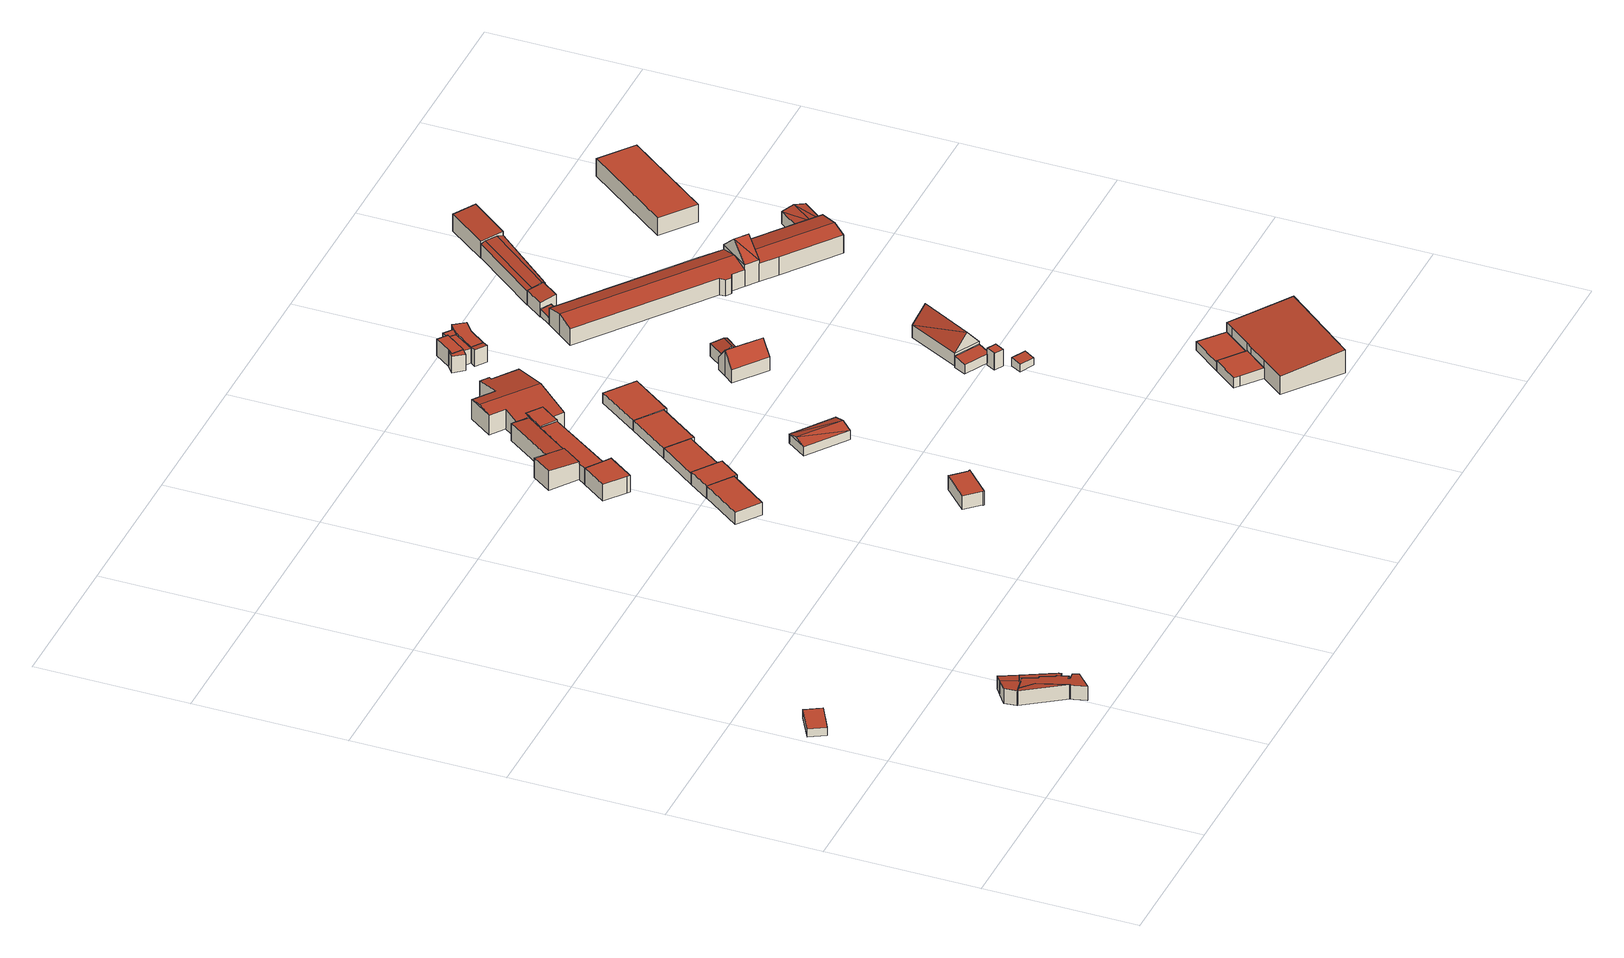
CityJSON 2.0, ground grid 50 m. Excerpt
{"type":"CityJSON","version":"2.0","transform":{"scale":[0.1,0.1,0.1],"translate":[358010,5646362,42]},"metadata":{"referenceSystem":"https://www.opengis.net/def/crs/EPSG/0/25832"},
"CityObjects":{
"building1":{"type":"Building","attributes":{"Gemeindeschluessel":"05315000","Geometrietyp2DReferenz":"3000","function":"31001_2000","roofType":"1000","measuredHeight":2.78},"geometry":[{"type":"Solid","lod":"2","boundaries":[[[[0,1,2,3]],[[4,5,1,0]],[[6,7,5,4]],[[3,2,7,6]],[[4,0,3,6]],[[1,5,7,2]]]],"semantics":{"surfaces":[{"type":"WallSurface"},{"type":"RoofSurface"},{"type":"GroundSurface"}],"values":[[0,0,0,0,1,2]]}}]},
"building2":{"type":"Building","attributes":{"Gemeindeschluessel":"05315000","Geometrietyp2DReferenz":"3000","function":"51009_1610"},"children":["building2-1","building2-2","building2-3","building2-4"]},
"building2-1":{"type":"BuildingPart","attributes":{"roofType":"2100","measuredHeight":5.25},"parents":["building2"],"geometry":[{"type":"Solid","lod":"2","boundaries":[[[[8,9,10,11]],[[12,13,14,15]],[[16,17,13,12]],[[11,10,18,19,20]],[[16,12,15,21,8,11,20]],[[9,14,13,17,18,10]],[[14,9,8,21,15]],[[16,20,19]],[[18,17,16,19]]]],"semantics":{"surfaces":[{"type":"WallSurface"},{"type":"RoofSurface"},{"type":"GroundSurface"},{"type":"ClosureSurface"}],"values":[[0,0,0,0,1,2,3,0,3]]}}]},
"building2-2":{"type":"BuildingPart","attributes":{"roofType":"2100","measuredHeight":4.71},"parents":["building2"],"geometry":[{"type":"Solid","lod":"2","boundaries":[[[[22,23,24,25]],[[26,27,23,22]],[[28,29,27,26]],[[30,31,29,28]],[[32,33,31,30]],[[34,35,33,32]],[[36,37,35,34]],[[38,39,37,36]],[[40,41,39,38]],[[42,43,44,41,40]],[[38,36,34,32,30,28,26,22,25,42,40]],[[24,23,27,29,31,33,35,37,39,41,44]],[[43,42,25]],[[24,44,43,25]]]],"semantics":{"surfaces":[{"type":"WallSurface"},{"type":"RoofSurface"},{"type":"GroundSurface"},{"type":"ClosureSurface"}],"values":[[0,0,0,0,0,0,0,0,0,0,1,2,0,3]]}}]},
"building2-3":{"type":"BuildingPart","attributes":{"roofType":"2100","measuredHeight":5.15},"parents":["building2"],"geometry":[{"type":"Solid","lod":"2","boundaries":[[[[45,46,17,16]],[[47,48,46,45]],[[49,50,48,47]],[[19,18,50,49]],[[49,47,45,16,19]],[[46,48,50,18,17]],[[17,18,19,16]]]],"semantics":{"surfaces":[{"type":"WallSurface"},{"type":"RoofSurface"},{"type":"GroundSurface"},{"type":"ClosureSurface"}],"values":[[0,0,0,0,1,2,3]]}}]},
"building2-4":{"type":"BuildingPart","attributes":{"roofType":"2100","measuredHeight":4.82},"parents":["building2"],"geometry":[{"type":"Solid","lod":"2","boundaries":[[[[51,52,9,8]],[[25,24,52,51]],[[53,15,14,44,43]],[[43,25,51,8,21,53]],[[52,24,44,14,9]],[[24,25,43,44]],[[15,53,21]],[[14,15,21,8,9]]]],"semantics":{"surfaces":[{"type":"WallSurface"},{"type":"RoofSurface"},{"type":"GroundSurface"},{"type":"ClosureSurface"}],"values":[[0,0,0,1,2,3,0,3]]}}]},
"building3":{"type":"Building","attributes":{"Gemeindeschluessel":"05315000","Geometrietyp2DReferenz":"3000","function":"31001_3200","roofType":"2100","measuredHeight":5.11},"geometry":[{"type":"Solid","lod":"2","boundaries":[[[[54,55,56,57]],[[58,59,55,54]],[[45,60,59,58]],[[16,61,60,45]],[[12,62,61,16]],[[15,63,62,12]],[[43,64,63,15]],[[65,66,64,43]],[[38,67,66,65]],[[36,68,67,38]],[[69,70,68,36]],[[71,72,70,69]],[[73,74,72,71]],[[75,76,74,73]],[[77,78,76,75]],[[79,80,78,77]],[[81,82,80,79]],[[83,84,82,81]],[[85,86,84,83]],[[57,56,86,85]],[[83,81,79,77,75,73,71,69,36,38,65,43,15,12,16,45,58,54,57,85]],[[55,59,60,61,62,63,64,66,67,68,70,72,74,76,78,80,82,84,86,56]]]],"semantics":{"surfaces":[{"type":"WallSurface"},{"type":"RoofSurface"},{"type":"GroundSurface"}],"values":[[0,0,0,0,0,0,0,0,0,0,0,0,0,0,0,0,0,0,0,0,1,2]]}}]},
"building4":{"type":"Building","attributes":{"Gemeindeschluessel":"05315000","Geometrietyp2DReferenz":"3000","function":"31001_2000","roofType":"1000","measuredHeight":4.41},"geometry":[{"type":"Solid","lod":"2","boundaries":[[[[87,88,89,90]],[[91,92,88,87]],[[93,94,92,91]],[[90,89,94,93]],[[91,87,90,93]],[[88,92,94,89]]]],"semantics":{"surfaces":[{"type":"WallSurface"},{"type":"RoofSurface"},{"type":"GroundSurface"}],"values":[[0,0,0,0,1,2]]}}]},
"building5":{"type":"Building","attributes":{"Gemeindeschluessel":"05315000","Geometrietyp2DReferenz":"3000","function":"31001_2000","roofType":"1000","measuredHeight":4.46},"geometry":[{"type":"Solid","lod":"2","boundaries":[[[[95,96,97,87]],[[98,99,96,95]],[[100,101,99,98]],[[102,103,101,100]],[[91,104,103,102]],[[87,97,104,91]],[[102,100,98,95,87,91]],[[96,99,101,103,104,97]]]],"semantics":{"surfaces":[{"type":"WallSurface"},{"type":"RoofSurface"},{"type":"GroundSurface"}],"values":[[0,0,0,0,0,0,1,2]]}}]},
"building6":{"type":"Building","attributes":{"Gemeindeschluessel":"05315000","Geometrietyp2DReferenz":"3000","function":"31001_2600","roofType":"1000","measuredHeight":4.96},"geometry":[{"type":"Solid","lod":"2","boundaries":[[[[105,106,107,108]],[[109,110,106,105]],[[111,112,110,109]],[[113,114,112,111]],[[115,116,114,113]],[[117,118,116,115]],[[119,120,118,117]],[[108,107,120,119]],[[117,115,113,111,109,105,108,119]],[[106,110,112,114,116,118,120,107]]]],"semantics":{"surfaces":[{"type":"WallSurface"},{"type":"RoofSurface"},{"type":"GroundSurface"}],"values":[[0,0,0,0,0,0,0,0,1,2]]}}]},
"building7":{"type":"Building","attributes":{"Gemeindeschluessel":"05315000","Geometrietyp2DReferenz":"3000","function":"31001_2000","roofType":"1000","measuredHeight":3.7},"geometry":[{"type":"Solid","lod":"2","boundaries":[[[[121,122,96,123]],[[124,125,122,121]],[[126,99,125,124]],[[123,96,99,126]],[[124,121,123,126]],[[122,125,99,96]]]],"semantics":{"surfaces":[{"type":"WallSurface"},{"type":"RoofSurface"},{"type":"GroundSurface"}],"values":[[0,0,0,0,1,2]]}}]},
"building8":{"type":"Building","attributes":{"Gemeindeschluessel":"05315000","Geometrietyp2DReferenz":"3000","function":"31001_3200"},"children":["building8-1","building8-2","building8-3","building8-4","building8-5"]},
"building8-1":{"type":"BuildingPart","attributes":{"roofType":"1000","measuredHeight":5.76},"parents":["building8"],"geometry":[{"type":"Solid","lod":"2","boundaries":[[[[127,128,129,130]],[[131,132,133,134]],[[134,127,130,135,136,131]],[[129,128,133,132,137,138]],[[138,139,135,130,129]],[[128,127,134,133]],[[140,136,135,139]],[[137,140,139,138]],[[132,131,136,140,137]]]],"semantics":{"surfaces":[{"type":"WallSurface"},{"type":"RoofSurface"},{"type":"GroundSurface"},{"type":"ClosureSurface"}],"values":[[0,0,1,2,3,3,0,3,3]]}}]},
"building8-2":{"type":"BuildingPart","attributes":{"roofType":"2100","measuredHeight":6.07},"parents":["building8"],"geometry":[{"type":"Solid","lod":"2","boundaries":[[[[141,142,143,144]],[[145,146,142,141]],[[144,143,147,148]],[[140,139,145,141,144,148]],[[142,146,138,137,147,143]],[[138,139,140,137]],[[146,145,139,138]],[[137,140,148,147]]]],"semantics":{"surfaces":[{"type":"WallSurface"},{"type":"RoofSurface"},{"type":"GroundSurface"},{"type":"ClosureSurface"}],"values":[[0,0,0,1,2,3,3,3]]}}]},
"building8-3":{"type":"BuildingPart","attributes":{"roofType":"1000","measuredHeight":6.31},"parents":["building8"],"geometry":[{"type":"Solid","lod":"2","boundaries":[[[[149,150,146,145,151]],[[152,153,150,149]],[[154,155,153,152]],[[156,157,155,154]],[[158,130,129,157,156]],[[154,152,149,151,159,158,156]],[[138,146,150,153,155,157,129]],[[130,158,159,135]],[[139,138,129,130,135]],[[139,135,159,151,145]],[[139,145,146,138]]]],"semantics":{"surfaces":[{"type":"WallSurface"},{"type":"RoofSurface"},{"type":"GroundSurface"},{"type":"ClosureSurface"}],"values":[[0,0,0,0,0,1,2,0,3,0,3]]}}]},
"building8-4":{"type":"BuildingPart","attributes":{"roofType":"2100","measuredHeight":6.88},"parents":["building8"],"geometry":[{"type":"Solid","lod":"2","boundaries":[[[[160,161,132,131,162]],[[163,164,161,160]],[[165,148,147,164,163]],[[165,163,160,162,166]],[[161,164,147,137,132]],[[136,140,148,165,166]],[[137,147,148,140]],[[136,166,162,131]],[[140,136,131,132,137]]]],"semantics":{"surfaces":[{"type":"WallSurface"},{"type":"RoofSurface"},{"type":"GroundSurface"},{"type":"ClosureSurface"}],"values":[[0,0,0,1,2,0,3,0,3]]}}]},
"building8-5":{"type":"BuildingPart","attributes":{"roofType":"1000","measuredHeight":5.83},"parents":["building8"],"geometry":[{"type":"Solid","lod":"2","boundaries":[[[[167,168,128,127,169]],[[170,171,168,167]],[[172,173,171,170]],[[174,175,173,172]],[[176,177,175,174]],[[178,134,133,177,176]],[[176,174,172,170,167,169,178]],[[168,171,173,175,177,133,128]],[[134,178,169,127]],[[128,133,134,127]]]],"semantics":{"surfaces":[{"type":"WallSurface"},{"type":"RoofSurface"},{"type":"GroundSurface"},{"type":"ClosureSurface"}],"values":[[0,0,0,0,0,0,1,2,0,3]]}}]},
"building9":{"type":"Building","attributes":{"Gemeindeschluessel":"05315000","Geometrietyp2DReferenz":"3000","function":"31001_2000","roofType":"1000","measuredHeight":3.61},"geometry":[{"type":"Solid","lod":"2","boundaries":[[[[179,180,122,181]],[[182,183,180,179]],[[184,185,183,182]],[[186,125,185,184]],[[181,122,125,186]],[[184,182,179,181,186]],[[180,183,185,125,122]]]],"semantics":{"surfaces":[{"type":"WallSurface"},{"type":"RoofSurface"},{"type":"GroundSurface"}],"values":[[0,0,0,0,0,1,2]]}}]},
"building10":{"type":"Building","attributes":{"Gemeindeschluessel":"05315000","Geometrietyp2DReferenz":"3000","function":"31001_2000","roofType":"3100","measuredHeight":4.33},"geometry":[{"type":"Solid","lod":"2","boundaries":[[[[187,188,189,190]],[[191,192,188,187]],[[193,194,192,191]],[[190,189,194,193]],[[187,195,191]],[[193,196,190]],[[195,187,190]],[[190,196,195]],[[191,195,196]],[[196,193,191]],[[188,192,194,189]]]],"semantics":{"surfaces":[{"type":"WallSurface"},{"type":"RoofSurface"},{"type":"GroundSurface"}],"values":[[0,0,0,0,0,0,1,1,1,1,2]]}}]},
"building11":{"type":"Building","attributes":{"Gemeindeschluessel":"05315000","Geometrietyp2DReferenz":"3000","function":"31001_3060","roofType":"5000","measuredHeight":7.76},"address":[{"country":"Germany","locality":"Köln","thoroughfareNumber":"10","thoroughfareName":"Sachsenbergstr."}],"geometry":[{"type":"Solid","lod":"2","boundaries":[[[[197,198,199,200]],[[201,202,198,197]],[[203,204,202,201]],[[205,206,204,203]],[[207,208,206,205]],[[209,210,208,207]],[[211,212,210,209]],[[213,157,212,211]],[[214,153,157,213]],[[215,150,153,214]],[[216,146,150,215]],[[217,142,146,216]],[[218,219,142,217]],[[200,199,219,218]],[[217,216,215,214,213,211,220,221,200,218]],[[209,207,205,203,201,197,221,220]],[[200,221,197]],[[209,220,211]],[[198,202,204,206,208,210,212,157,153,150,146,142,219,199]]]],"semantics":{"surfaces":[{"type":"WallSurface"},{"type":"RoofSurface"},{"type":"GroundSurface"}],"values":[[0,0,0,0,0,0,0,0,0,0,0,0,0,0,1,1,0,0,2]]}}]},
"building12":{"type":"Building","attributes":{"Gemeindeschluessel":"05315000","Geometrietyp2DReferenz":"3000","function":"31001_2000","roofType":"1000","measuredHeight":3.57},"geometry":[{"type":"Solid","lod":"2","boundaries":[[[[179,180,183,182]],[[222,223,180,179]],[[224,225,223,222]],[[226,227,225,224]],[[182,183,227,226]],[[224,222,179,182,226]],[[180,223,225,227,183]]]],"semantics":{"surfaces":[{"type":"WallSurface"},{"type":"RoofSurface"},{"type":"GroundSurface"}],"values":[[0,0,0,0,0,1,2]]}}]},
"building13":{"type":"Building","attributes":{"Gemeindeschluessel":"05315000","Geometrietyp2DReferenz":"3000","function":"31001_3010"},"address":[{"country":"Germany","locality":"Köln","thoroughfareNumber":"2","thoroughfareName":"Sachsenbergstr."}],"children":["building13-1","building13-2"]},
"building13-1":{"type":"BuildingPart","attributes":{"roofType":"3100","measuredHeight":9.28},"parents":["building13"],"geometry":[{"type":"Solid","lod":"2","boundaries":[[[[228,229,230]],[[231,232,228,230]],[[233,234,232,231]],[[235,236,234,233]],[[237,238,236,235]],[[239,240,238,237]],[[241,242,240,239]],[[243,244,242,241]],[[245,243,244,243]],[[237,235,233,239]],[[231,230,246,247,245,243,241,239,233]],[[248,228,232,234,236,238,240,242,244]],[[246,230,229]],[[248,247,246,229,228]],[[244,243,245,247,248]]]],"semantics":{"surfaces":[{"type":"WallSurface"},{"type":"RoofSurface"},{"type":"GroundSurface"},{"type":"ClosureSurface"}],"values":[[0,0,0,0,0,0,0,0,0,1,1,2,0,3,3]]}}]},
"building13-2":{"type":"BuildingPart","attributes":{"roofType":"5000","measuredHeight":6.88},"parents":["building13"],"geometry":[{"type":"Solid","lod":"2","boundaries":[[[[229,228,249,250]],[[251,252,244,243]],[[253,254,252,251]],[[255,256,254,253]],[[257,258,256,255]],[[250,249,258,257]],[[251,259,253]],[[243,245,260,259,251]],[[246,229,250,257,255,253,259,260]],[[228,248,244,252,254,256,258,249]],[[246,260,247]],[[228,229,246,247,248]],[[247,260,245]],[[247,245,243,244,248]]]],"semantics":{"surfaces":[{"type":"WallSurface"},{"type":"RoofSurface"},{"type":"GroundSurface"},{"type":"ClosureSurface"}],"values":[[0,0,0,0,0,0,1,1,1,2,0,3,0,3]]}}]},
"building14":{"type":"Building","attributes":{"Gemeindeschluessel":"05315000","Geometrietyp2DReferenz":"3000","function":"31001_2600"},"children":["building14-1","building14-2","building14-3","building14-4","building14-5"]},
"building14-1":{"type":"BuildingPart","attributes":{"roofType":"1000","measuredHeight":5.84},"parents":["building14"],"geometry":[{"type":"Solid","lod":"2","boundaries":[[[[261,262,263,264,265]],[[266,267,262,261]],[[268,269,267,266]],[[270,271,269,268]],[[272,273,271,270]],[[268,266,261,265,274,272,270]],[[275,263,262,267,269,271,273]],[[276,275,273,272,274]],[[276,274,265,264]],[[263,275,276,264]]]],"semantics":{"surfaces":[{"type":"WallSurface"},{"type":"RoofSurface"},{"type":"GroundSurface"},{"type":"ClosureSurface"}],"values":[[0,0,0,0,0,1,2,3,0,3]]}}]},
"building14-2":{"type":"BuildingPart","attributes":{"roofType":"1000","measuredHeight":5.26},"parents":["building14"],"geometry":[{"type":"Solid","lod":"2","boundaries":[[[[277,278,275,276]],[[264,263,279,280]],[[280,277,276,264]],[[278,279,263,275]],[[278,277,280,279]],[[263,264,276,275]]]],"semantics":{"surfaces":[{"type":"WallSurface"},{"type":"RoofSurface"},{"type":"GroundSurface"},{"type":"ClosureSurface"}],"values":[[0,0,1,2,3,3]]}}]},
"building14-3":{"type":"BuildingPart","attributes":{"roofType":"1000","measuredHeight":5.83},"parents":["building14"],"geometry":[{"type":"Solid","lod":"2","boundaries":[[[[281,282,283,284]],[[285,286,278,287]],[[284,283,286,285]],[[287,288,281,284,285]],[[282,289,278,286,283]],[[282,281,288,289]],[[289,288,287,278]]]],"semantics":{"surfaces":[{"type":"WallSurface"},{"type":"RoofSurface"},{"type":"GroundSurface"},{"type":"ClosureSurface"}],"values":[[0,0,0,1,2,3,3]]}}]},
"building14-4":{"type":"BuildingPart","attributes":{"roofType":"2100","measuredHeight":5.94},"parents":["building14"],"geometry":[{"type":"Solid","lod":"2","boundaries":[[[[290,291,273,272]],[[292,293,291,290]],[[274,275,293,292]],[[292,290,272,274]],[[291,293,275,273]],[[275,274,272,273]]]],"semantics":{"surfaces":[{"type":"WallSurface"},{"type":"RoofSurface"},{"type":"GroundSurface"},{"type":"ClosureSurface"}],"values":[[0,0,0,1,2,3]]}}]},
"building14-5":{"type":"BuildingPart","attributes":{"roofType":"1000","measuredHeight":5.86},"parents":["building14"],"geometry":[{"type":"Solid","lod":"2","boundaries":[[[[294,295,282,281,296]],[[297,298,295,294]],[[299,280,279,298,297]],[[297,294,296,300,301,299]],[[289,282,295,298,279,278]],[[287,301,300,288]],[[289,278,277,287,288]],[[288,300,296,281]],[[282,289,288,281]],[[280,299,301,287,277]],[[278,279,280,277]]]],"semantics":{"surfaces":[{"type":"WallSurface"},{"type":"RoofSurface"},{"type":"GroundSurface"},{"type":"ClosureSurface"}],"values":[[0,0,0,1,2,0,3,0,3,0,3]]}}]},
"building15":{"type":"Building","attributes":{"Gemeindeschluessel":"05315000","Geometrietyp2DReferenz":"3000","function":"51009_1610","roofType":"1000","measuredHeight":5.26},"geometry":[{"type":"Solid","lod":"2","boundaries":[[[[302,303,298,304]],[[305,262,303,302]],[[264,263,262,305]],[[280,279,263,264]],[[304,298,279,280]],[[264,305,302,304,280]],[[303,262,263,279,298]]]],"semantics":{"surfaces":[{"type":"WallSurface"},{"type":"RoofSurface"},{"type":"GroundSurface"}],"values":[[0,0,0,0,0,1,2]]}}]},
"building16":{"type":"Building","attributes":{"Gemeindeschluessel":"05315000","Geometrietyp2DReferenz":"3000","function":"51009_1610","roofType":"2100","measuredHeight":3.97},"geometry":[{"type":"Solid","lod":"2","boundaries":[[[[306,307,308,309]],[[310,311,307,306]],[[312,313,311,310]],[[309,308,313,312]],[[310,306,309,312]],[[307,311,313,308]]]],"semantics":{"surfaces":[{"type":"WallSurface"},{"type":"RoofSurface"},{"type":"GroundSurface"}],"values":[[0,0,0,0,1,2]]}}]},
"building17":{"type":"Building","attributes":{"Gemeindeschluessel":"05315000","Geometrietyp2DReferenz":"3000","function":"31001_2000","roofType":"1000","measuredHeight":6},"geometry":[{"type":"Solid","lod":"2","boundaries":[[[[314,315,316,317]],[[318,319,315,314]],[[320,321,319,318]],[[322,323,321,320]],[[317,316,323,322]],[[320,318,314,317,322]],[[315,319,321,323,316]]]],"semantics":{"surfaces":[{"type":"WallSurface"},{"type":"RoofSurface"},{"type":"GroundSurface"}],"values":[[0,0,0,0,0,1,2]]}}]},
"building18":{"type":"Building","attributes":{"Gemeindeschluessel":"05315000","Geometrietyp2DReferenz":"3000","function":"51009_1611","roofType":"2100","measuredHeight":3},"geometry":[{"type":"Solid","lod":"2","boundaries":[[[[324,325,326,327]],[[328,329,325,324]],[[330,331,329,328]],[[327,326,331,330]],[[328,324,327,330]],[[325,329,331,326]]]],"semantics":{"surfaces":[{"type":"WallSurface"},{"type":"RoofSurface"},{"type":"GroundSurface"}],"values":[[0,0,0,0,1,2]]}}]},
"building19":{"type":"Building","attributes":{"Gemeindeschluessel":"05315000","Geometrietyp2DReferenz":"3000","function":"31001_2000","roofType":"1000","measuredHeight":3.75},"geometry":[{"type":"Solid","lod":"2","boundaries":[[[[332,333,334,335]],[[336,337,333,332]],[[338,339,337,336]],[[340,341,339,338]],[[342,343,341,340]],[[344,345,343,342]],[[335,334,345,344]],[[342,340,338,336,332,335,344]],[[333,337,339,341,343,345,334]]]],"semantics":{"surfaces":[{"type":"WallSurface"},{"type":"RoofSurface"},{"type":"GroundSurface"}],"values":[[0,0,0,0,0,0,0,1,2]]}}]},
"building20":{"type":"Building","attributes":{"Gemeindeschluessel":"05315000","Geometrietyp2DReferenz":"3000","function":"31001_1000","roofType":"3100","measuredHeight":9.91},"address":[{"country":"Germany","locality":"Köln","thoroughfareNumber":"5","thoroughfareName":"Sachsenbergstr."}],"geometry":[{"type":"Solid","lod":"2","boundaries":[[[[346,347,348,349]],[[350,351,347,346]],[[352,353,351,350]],[[349,348,353,352]],[[346,354,350]],[[352,355,349]],[[355,354,346]],[[346,349,355]],[[352,350,354]],[[354,355,352]],[[347,351,353,348]]]],"semantics":{"surfaces":[{"type":"WallSurface"},{"type":"RoofSurface"},{"type":"GroundSurface"}],"values":[[0,0,0,0,0,0,1,1,1,1,2]]}}]},
"building21":{"type":"Building","attributes":{"Gemeindeschluessel":"05315000","Geometrietyp2DReferenz":"3000","function":"31001_2000","roofType":"1000","measuredHeight":3.19},"geometry":[{"type":"Solid","lod":"2","boundaries":[[[[356,357,358,359]],[[360,361,357,356]],[[362,363,361,360]],[[364,365,363,362]],[[366,367,365,364]],[[359,358,367,366]],[[364,362,360,356,359,366]],[[357,361,363,365,367,358]]]],"semantics":{"surfaces":[{"type":"WallSurface"},{"type":"RoofSurface"},{"type":"GroundSurface"}],"values":[[0,0,0,0,0,0,1,2]]}}]},
"building22":{"type":"Building","attributes":{"Gemeindeschluessel":"05315000","Geometrietyp2DReferenz":"3000","function":"51009_1610","roofType":"2100","measuredHeight":3.06},"geometry":[{"type":"Solid","lod":"2","boundaries":[[[[368,369,370,371]],[[372,373,369,368]],[[374,375,373,372]],[[371,370,375,374]],[[372,368,371,374]],[[369,373,375,370]]]],"semantics":{"surfaces":[{"type":"WallSurface"},{"type":"RoofSurface"},{"type":"GroundSurface"}],"values":[[0,0,0,0,1,2]]}}]},
"building23":{"type":"Building","attributes":{"Gemeindeschluessel":"05315000","Geometrietyp2DReferenz":"3000","function":"31001_2000","roofType":"2100","measuredHeight":8.23},"geometry":[{"type":"Solid","lod":"2","boundaries":[[[[376,377,378,379]],[[380,343,377,376]],[[381,341,343,380]],[[382,383,341,381]],[[384,339,383,382]],[[385,386,339,384]],[[387,388,386,385]],[[389,390,388,387]],[[379,378,390,389]],[[387,385,384,382,381,380,376,379,389]],[[377,343,341,383,339,386,388,390,378]]]],"semantics":{"surfaces":[{"type":"WallSurface"},{"type":"RoofSurface"},{"type":"GroundSurface"}],"values":[[0,0,0,0,0,0,0,0,0,1,2]]}}]},
"building24":{"type":"Building","attributes":{"Gemeindeschluessel":"05315000","Geometrietyp2DReferenz":"3000","function":"31001_2000","roofType":"2100","measuredHeight":5.94},"geometry":[{"type":"Solid","lod":"2","boundaries":[[[[391,392,393,394]],[[395,396,392,391]],[[397,398,396,395]],[[394,393,398,397]],[[395,391,394,397]],[[392,396,398,393]]]],"semantics":{"surfaces":[{"type":"WallSurface"},{"type":"RoofSurface"},{"type":"GroundSurface"}],"values":[[0,0,0,0,1,2]]}}]},
"building25":{"type":"Building","attributes":{"Gemeindeschluessel":"05315000","Geometrietyp2DReferenz":"3000","function":"31001_2000"},"address":[{"country":"Germany","locality":"Köln","thoroughfareNumber":"3","thoroughfareName":"Sachsenbergstr."}],"children":["building25-1","building25-2","building25-3"]},
"building25-1":{"type":"BuildingPart","attributes":{"roofType":"3100","measuredHeight":7.71},"parents":["building25"],"geometry":[{"type":"Solid","lod":"2","boundaries":[[[[399,400,401,402]],[[403,404,400,399]],[[405,406,404,403]],[[407,408,406,405]],[[409,410,408,407]],[[411,412,413,414]],[[402,401,412,411]],[[415,409,407,405,403,416]],[[399,402,411,414,417,416,403]],[[400,404,406,408,410,418,413,412,401]],[[415,416,419]],[[410,409,415,419,418]],[[419,416,417]],[[413,418,419,417,414]]]],"semantics":{"surfaces":[{"type":"WallSurface"},{"type":"RoofSurface"},{"type":"GroundSurface"},{"type":"ClosureSurface"}],"values":[[0,0,0,0,0,0,0,1,1,2,0,3,0,3]]}}]},
"building25-2":{"type":"BuildingPart","attributes":{"roofType":"3100","measuredHeight":7.46},"parents":["building25"],"geometry":[{"type":"Solid","lod":"2","boundaries":[[[[420,421,422,423]],[[424,425,421,420]],[[426,427,428,429]],[[430,431,427,426]],[[432,433,431,430]],[[434,435,433,432]],[[436,437,435,434]],[[438,439,437,436]],[[440,375,439,438]],[[441,442,375,440]],[[423,422,442,441]],[[436,434,432,430,426,429,443,438]],[[424,420,423,441,440,438,443]],[[421,425,444,428,427,431,433,435,437,439,375,442,422]],[[425,424,443,444]],[[443,429,428,444]]]],"semantics":{"surfaces":[{"type":"WallSurface"},{"type":"RoofSurface"},{"type":"GroundSurface"},{"type":"ClosureSurface"}],"values":[[0,0,0,0,0,0,0,0,0,0,0,1,1,2,3,3]]}}]},
"building25-3":{"type":"BuildingPart","attributes":{"roofType":"3100","measuredHeight":13.2},"parents":["building25"],"geometry":[{"type":"Solid","lod":"2","boundaries":[[[[445,429,428,410,409,446]],[[447,414,413,425,424,448]],[[445,449,448]],[[415,419,417,447,450,446]],[[446,450,449]],[[449,445,446]],[[450,447,448]],[[448,449,450]],[[428,444,425,413,418,410]],[[443,429,445,448,424]],[[425,444,443,424]],[[428,429,443,444]],[[417,414,447]],[[446,409,415]],[[415,409,410,418,419]],[[417,419,418,413,414]]]],"semantics":{"surfaces":[{"type":"WallSurface"},{"type":"RoofSurface"},{"type":"GroundSurface"},{"type":"ClosureSurface"}],"values":[[0,0,0,0,1,1,1,1,2,0,3,3,0,0,3,3]]}}]},
"building26":{"type":"Building","attributes":{"Gemeindeschluessel":"05315000","Geometrietyp2DReferenz":"3000","function":"31001_2000","roofType":"5000","measuredHeight":5.73},"geometry":[{"type":"Solid","lod":"2","boundaries":[[[[451,452,453,454]],[[455,456,452,451]],[[457,458,456,455]],[[459,460,458,457]],[[461,462,460,459]],[[463,464,462,461]],[[465,466,464,463]],[[454,453,466,465]],[[467,454,465,468]],[[469,470,471,472]],[[470,469,467,468,473]],[[473,468,463,461]],[[471,470,473,461,459]],[[472,471,459,457]],[[469,472,457,455]],[[467,469,455,451]],[[468,465,463]],[[467,451,454]],[[452,456,458,460,462,464,466,453]]]],"semantics":{"surfaces":[{"type":"WallSurface"},{"type":"RoofSurface"},{"type":"GroundSurface"}],"values":[[0,0,0,0,0,0,0,0,1,1,1,0,0,0,0,0,0,0,2]]}}]},
"building27":{"type":"Building","attributes":{"Gemeindeschluessel":"05315000","Geometrietyp2DReferenz":"3000","function":"31001_2000","roofType":"2100","measuredHeight":6.75},"geometry":[{"type":"Solid","lod":"2","boundaries":[[[[474,475,476,477]],[[478,479,475,474]],[[480,481,479,478]],[[477,476,481,480]],[[478,474,477,480]],[[475,479,481,476]]]],"semantics":{"surfaces":[{"type":"WallSurface"},{"type":"RoofSurface"},{"type":"GroundSurface"}],"values":[[0,0,0,0,1,2]]}}]},
"building28":{"type":"Building","attributes":{"Gemeindeschluessel":"05315000","Geometrietyp2DReferenz":"3000","function":"31001_2000","roofType":"3100","measuredHeight":5.44},"geometry":[{"type":"Solid","lod":"2","boundaries":[[[[482,483,484,485]],[[486,487,483,482]],[[488,489,487,486]],[[485,484,489,488]],[[482,490,486]],[[488,491,485]],[[491,490,482]],[[482,485,491]],[[488,486,490]],[[490,491,488]],[[483,487,489,484]]]],"semantics":{"surfaces":[{"type":"WallSurface"},{"type":"RoofSurface"},{"type":"GroundSurface"}],"values":[[0,0,0,0,0,0,1,1,1,1,2]]}}]},
"building29":{"type":"Building","attributes":{"Gemeindeschluessel":"05315000","Geometrietyp2DReferenz":"3000","function":"31001_2000","roofType":"1000","measuredHeight":6.24},"geometry":[{"type":"Solid","lod":"2","boundaries":[[[[492,493,494,495]],[[496,497,493,492]],[[498,499,497,496]],[[495,494,499,498]],[[496,492,495,498]],[[493,497,499,494]]]],"semantics":{"surfaces":[{"type":"WallSurface"},{"type":"RoofSurface"},{"type":"GroundSurface"}],"values":[[0,0,0,0,1,2]]}}]}
},
"vertices":[
[93,807,46],[93,807,18],[6,757,18],[6,757,46],[124,754,46],[124,754,18],[35,706,46],[35,706,18],
[366,295,107],[366,295,58],[328,268,58],[328,268,111],[389,238,106],[389,238,58],[387,243,58],[387,243,106],[350,230,109],[350,230,58],[333,226,58],[333,226,110],[333,226,111],[375,272,107],
[477,154,100],[477,154,58],[422,256,58],[422,256,102],[476,145,101],[476,145,58],[461,140,103],[461,140,58],[457,152,103],[457,152,58],[452,154,103],[452,154,58],[432,198,104],[432,198,58],[425,196,105],[425,196,58],[407,242,105],[407,242,58],[402,240,106],[402,240,58],[399,247,106],[399,247,105],[399,247,58],
[393,195,107],[393,195,58],[422,96,110],[422,96,58],[334,225,110],[334,225,58],
[391,313,103],[391,313,58],[387,243,107],
[419,106,108],[419,106,57],[436,46,57],[436,46,108],[400,169,107],[400,169,57],[393,195,57],[350,230,57],[389,238,57],[387,243,57],[399,247,57],[402,240,105],[402,240,57],[407,242,57],[425,196,57],[432,198,105],[432,198,57],[441,179,105],[441,179,57],[452,154,105],[452,154,57],[457,152,105],[457,152,57],[468,118,105],[468,118,57],[456,116,106],[456,116,57],[457,110,106],[457,110,57],[482,114,104],[482,114,57],[490,94,104],[490,94,57],
[1006,1483,75],[1006,1483,31],[912,1355,31],[912,1355,75],[1082,1428,75],[1082,1428,31],[988,1300,75],[988,1300,31],
[1055,1552,75],[1055,1552,30],[1006,1483,30],[1132,1496,75],[1132,1496,30],[1141,1490,75],[1141,1490,30],[1091,1422,75],[1091,1422,30],[1082,1428,30],
[1320,848,76],[1320,848,27],[1240,771,27],[1240,771,76],[1365,801,76],[1365,801,27],[1367,802,76],[1367,802,27],[1370,800,76],[1370,800,27],[1286,720,76],[1286,720,27],[1283,722,76],[1283,722,27],[1284,724,76],[1284,724,27],
[1147,1677,67],[1147,1677,30],[1055,1552,67],[1223,1622,67],[1223,1622,30],[1132,1496,67],
[1012,1814,70],[1012,1814,12],[1152,2015,12],[1152,2015,70],[978,1875,70],[978,1875,12],[960,1850,12],[960,1850,70],[1103,2049,70],[1027,1942,70],[1027,1942,12],[1103,2049,12],[1103,2049,69],[1027,1942,69],
[1102,2125,72],[1102,2125,12],[1087,2135,12],[1087,2135,73],[1139,2099,69],[1139,2099,12],[975,1976,12],[975,1976,73],
[1150,2114,75],[1150,2114,12],[1139,2099,75],[1198,2080,75],[1198,2080,12],[1187,2065,75],[1187,2065,12],[1170,2041,75],[1170,2041,12],[1152,2015,75],[1103,2049,75],
[893,1937,81],[893,1937,12],[978,1875,74],[938,2000,81],[938,2000,12],[975,1976,78],[1027,1942,74],
[1036,1798,71],[1036,1798,12],[1012,1814,71],[981,1720,71],[981,1720,12],[976,1713,71],[976,1713,12],[968,1719,71],[968,1719,12],[902,1769,71],[902,1769,12],[960,1850,71],
[1245,1813,66],[1245,1813,30],[1147,1677,66],[1330,1751,66],[1330,1751,30],[1232,1615,66],[1232,1615,30],[1223,1622,66],
[1497,1275,57],[1497,1275,25],[1367,1369,25],[1367,1369,57],[1449,1210,57],[1449,1210,25],[1320,1304,57],[1320,1304,25],[1473,1242,69],[1343,1337,69],
[1144,2283,82],[1144,2283,12],[1089,2205,12],[1089,2205,81],[1212,2234,82],[1212,2234,12],[1263,2306,66],[1263,2306,12],[1290,2286,66],[1290,2286,12],[1283,2277,68],[1283,2277,12],[1359,2221,68],[1359,2221,12],[1206,2015,66],[1206,2015,12],[1170,2041,66],[1198,2080,74],[1150,2114,74],[1139,2099,71],[1102,2125,71],[1136,2172,81],[1136,2172,12],[1286,2123,90],[1119,2247,90],
[1342,1949,66],[1342,1949,30],[1437,1880,66],[1437,1880,30],[1338,1745,66],[1338,1745,30],
[1712,1631,31],[1712,1631,39],[1712,1631,77],[1727,1619,78],[1727,1619,31],[1703,1589,124],[1703,1589,31],[1680,1559,78],[1680,1559,31],[1579,1638,76],[1579,1638,31],[1603,1668,124],[1603,1668,31],[1626,1699,76],[1626,1699,31],[1638,1690,76],[1638,1690,31],[1638,1690,77],[1680,1657,77],[1661,1672,77],[1661,1672,31],
[1681,1656,31],[1681,1656,76],[1682,1748,75],[1682,1748,31],[1725,1713,76],[1725,1713,31],[1726,1712,76],[1726,1712,31],[1691,1670,76],[1691,1670,31],[1690,1709,100],[1661,1672,100],
[1479,2477,70],[1479,2477,12],[1457,2460,12],[1457,2460,65],[1457,2460,70],[1493,2488,70],[1493,2488,12],[1520,2452,70],[1520,2452,12],[1483,2423,70],[1483,2423,12],[1443,2368,70],[1443,2368,12],[1409,2392,70],[1409,2392,12],[1409,2392,65],
[1387,2408,65],[1387,2408,12],[1437,2478,12],[1437,2478,65],
[1368,2447,70],[1368,2447,12],[1341,2426,12],[1341,2426,70],[1367,2393,70],[1367,2393,12],[1387,2408,70],[1356,2430,70],[1356,2430,12],
[1432,2351,71],[1432,2351,12],[1397,2376,71],[1397,2376,12],
[1406,2500,71],[1406,2500,12],[1368,2447,71],[1435,2479,71],[1435,2479,12],[1437,2478,71],[1356,2430,71],[1387,2408,71],
[1449,2498,65],[1449,2498,12],[1435,2479,65],[1479,2477,65],
[1909,1068,63],[1909,1068,23],[1888,1028,23],[1888,1028,55],[1993,1024,63],[1993,1024,23],[1973,984,55],[1973,984,23],
[1949,959,77],[1949,959,17],[1948,957,17],[1948,957,77],[1964,988,77],[1964,988,17],[1994,973,77],[1994,973,17],[1977,942,77],[1977,942,17],
[2020,863,39],[2020,863,13],[2039,898,13],[2039,898,43],[1974,887,39],[1974,887,13],[1992,922,43],[1992,922,13],
[2190,354,54],[2190,354,17],[2127,275,17],[2127,275,54],[2200,347,54],[2200,347,17],[2271,291,54],[2271,291,17],[2255,271,54],[2255,271,17],[2207,211,54],[2207,211,17],[2144,261,54],[2144,261,17],
[1997,1238,72],[1997,1238,28],[1909,1068,28],[1909,1068,72],[2085,1192,72],[2085,1192,28],[1993,1024,72],[1993,1024,28],[2041,1215,127],[1951,1046,127],
[2267,450,47],[2267,450,16],[2190,354,16],[2190,354,47],[2346,386,47],[2346,386,16],[2325,360,47],[2325,360,16],[2271,291,47],[2271,291,16],[2200,347,47],[2200,347,16],
[1740,2275,40],[1740,2275,10],[1711,2297,10],[1711,2297,34],[1709,2234,40],[1709,2234,10],[1680,2256,34],[1680,2256,10],
[2148,137,81],[2148,137,17],[2323,2,17],[2323,2,99],[2207,211,81],[2255,271,81],[2270,291,81],[2270,291,17],[2271,291,81],[2325,360,81],[2325,360,17],[2346,386,81],[2346,386,17],[2520,246,99],[2520,246,17],
[1800,2324,66],[1800,2324,6],[1756,2357,6],[1756,2357,56],[1755,2264,66],[1755,2264,6],[1711,2297,56],[1711,2297,6],
[2417,1693,74],[2417,1693,10],[2354,1742,10],[2354,1742,74],[2375,1638,88],[2375,1638,10],[2344,1597,74],[2344,1597,10],[2169,1729,74],[2169,1729,10],[2116,1770,74],[2116,1770,10],[2243,1827,74],[2243,1827,10],[2191,1867,10],[2191,1867,74],[2145,1807,86],[2148,1811,88],[2152,1816,86],[2148,1811,10],[2148,1811,86],
[2083,1949,69],[2083,1949,10],[1717,2228,10],[1717,2228,69],[2151,1897,69],[2151,1897,10],[2041,1827,69],[2041,1827,10],[2077,1800,10],[2077,1800,69],[2028,1822,66],[2028,1822,10],[2011,1834,66],[2011,1834,10],[2008,1852,69],[2008,1852,10],[1605,2160,69],[1605,2160,10],[1642,2208,85],[1642,2208,10],[1680,2256,69],[1691,2248,69],[1691,2248,10],[2114,1849,85],[2114,1849,10],
[2077,1800,86],[2116,1770,86],[2191,1867,86],[2151,1897,86],[2114,1849,143],[2153,1818,143],
[1942,2565,52],[1942,2565,4],[1929,2575,4],[1929,2575,52],[1973,2541,52],[1973,2541,4],[1990,2529,52],[1990,2529,4],[1806,2321,52],[1806,2321,4],[1800,2324,52],[1800,2324,4],[1769,2347,52],[1769,2347,4],[1756,2357,52],[1756,2357,4],[1942,2565,58],[1769,2347,58],[1973,2541,61],[1801,2324,61],[1806,2321,60],[1990,2529,56],[1800,2324,61],
[2089,2656,70],[2089,2656,2],[2026,2703,2],[2026,2703,62],[1990,2529,69],[1990,2529,2],[1929,2575,62],[1929,2575,2],
[2414,1821,54],[2414,1821,11],[2354,1742,11],[2354,1742,54],[2478,1771,54],[2478,1771,11],[2417,1693,54],[2417,1693,11],[2446,1796,65],[2385,1718,65],
[2432,2415,74],[2432,2415,11],[2219,2133,11],[2219,2133,74],[2542,2332,74],[2542,2332,11],[2329,2050,74],[2329,2050,11]
]}
